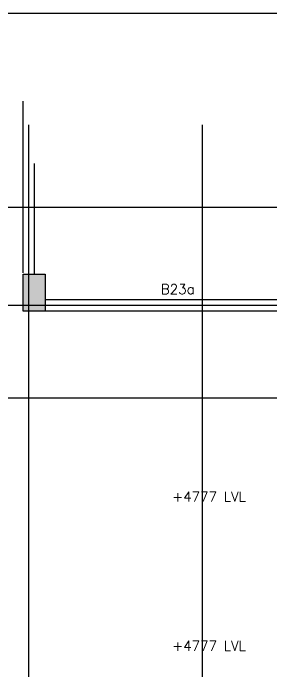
# Model space of a CAD drawing. Header units: millimetres. Extents: x 734227 to 886936, y 173033 to 234304.
# Drawn here: x 860960 to 866200, y 218395 to 231752 of the extents above; entities that cross this region are included whole.
import ezdxf

# ---------------------------------------------------------------- set-up
doc = ezdxf.new("R2010")
doc.units = ezdxf.units.MM
doc.header["$LTSCALE"] = 1250
for name, pattern in [('1', [0]), ('CENTER2', [28.575, 19.05, -3.175, 3.175, -3.175]), ('CONTINOUS', [0])]:
    doc.linetypes.add(name, pattern=pattern)
for name, color, linetype in [('BEAM NO', 7, '1'), ('BEAM-230X600', 150, 'Continuous'), ('STR.COLUMN', 1, 'Continuous')]:
    doc.layers.add(name, color=color, linetype=linetype)
doc.layers.add('CENTER_LINE', color=8, linetype='CENTER2', lineweight=25)
doc.styles.add('ROMANS', font='romans.shx')

msp = doc.modelspace()

# ---------------------------------------------------------------- hatches: boundary and pattern name
at = {"layer": 'STR.COLUMN', "transparency": 33554687}
h = msp.add_hatch(color=256, dxfattribs=at)
h.dxf.hatch_style = 1
h.paths.add_polyline_path([(861158.9, 225710.1), (861608.9, 225710.1), (861608.9, 226460.1), (861158.9, 226460.1)])

# ---------------------------------------------------------------- linework, layer by layer
at = {"lineweight": -3}
msp.add_lwpolyline([(886936.2, 173060.3), (847822.9, 173060.3), (847822.9, 231752.1), (886936.2, 231752.1)], close=True, dxfattribs=at)
at = {"layer": 'BEAM-230X600', "linetype": 'CONTINOUS', "ltscale": 750}
for p, q in [((861158.9, 226485.1), (861158.9, 229965.3)), ((867858.9, 225710.1), (861608.9, 225710.1))]:
    msp.add_line(p, q, dxfattribs=at)
at = {"layer": 'BEAM-230X600', "linetype": 'Continuous', "ltscale": 750}
for p, q in [((861388.9, 226460.1), (861388.9, 228705.1)), ((867858.9, 225940.1), (861608.9, 225940.1))]:
    msp.add_line(p, q, dxfattribs=at)
at = {"layer": 'CENTER_LINE', "ltscale": 50}
for p, q in [((861273.9, 203772.9), (861273.9, 229489.1)), ((864793.9, 203852), (864793.9, 229489.1)), ((881679.9, 227810.1), (851199.6, 227810.1)), ((881253.3, 225825.1), (851199.6, 225825.1)), ((881679.9, 223945.1), (851199.6, 223945.1))]:
    msp.add_line(p, q, dxfattribs=at)
at = {"layer": 'STR.COLUMN', "color": 5}
msp.add_lwpolyline([(861158.9, 226460.1), (861608.9, 226460.1), (861608.9, 225710.1), (861158.9, 225710.1), (861158.9, 226460.1)], dxfattribs=at)

# ---------------------------------------------------------------- texts
at = {"layer": 'BEAM NO', "ltscale": 500, "style": 'ROMANS'}
for s, rotation, p in [('B23a', 359.99997, (863951.5, 226055.2, 0)), ('+4777 LVL', 0.00003, (864181.1, 221846.9)), ('+4777 LVL', 0.00003, (864181.1, 218820.9))]:
    msp.add_text(s, height=200, rotation=rotation, dxfattribs=at).set_placement(p)

doc.saveas('drawing.dxf')
